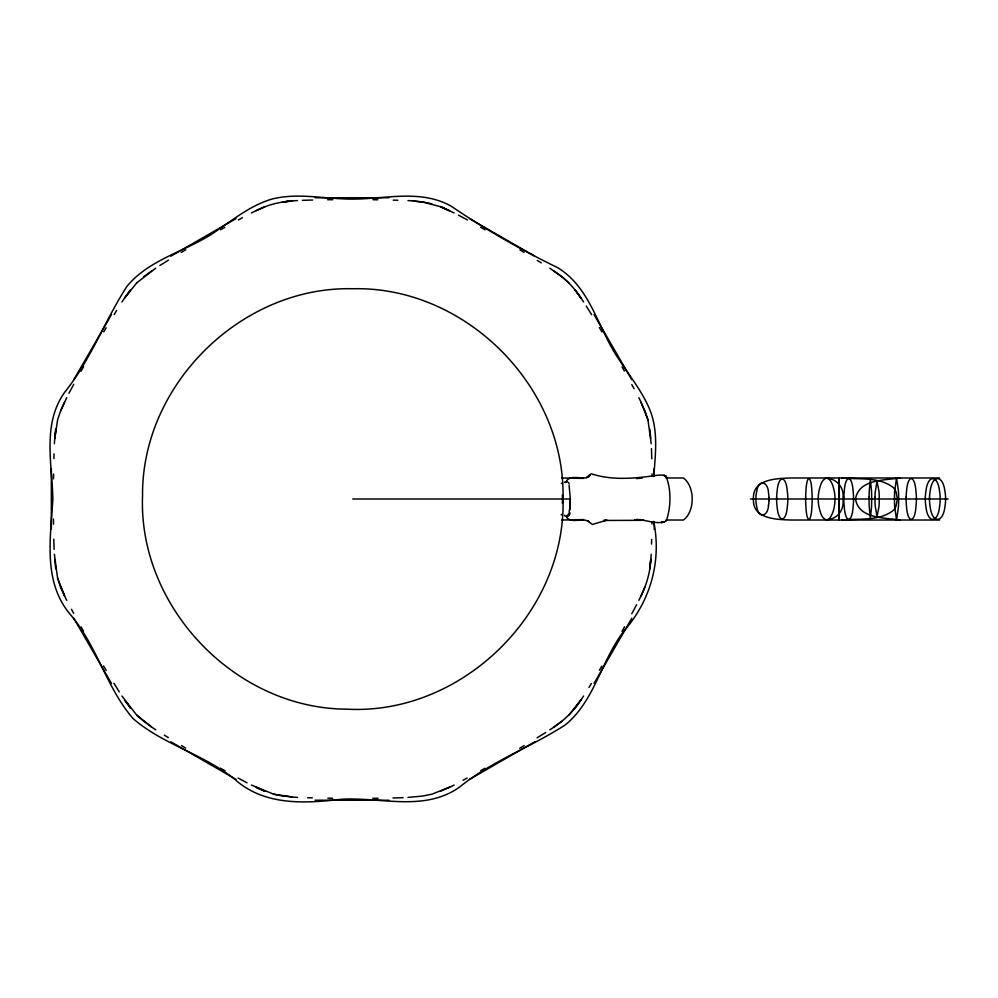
<?xml version="1.0" encoding="UTF-8"?>
<svg xmlns="http://www.w3.org/2000/svg" width="998" height="998" viewBox="0 0 998 998"><rect width="100%" height="100%" fill="white"/><g stroke="black" fill="none" stroke-linecap="round" stroke-linejoin="round"><path stroke-width="1.5" d="M51.347 468.648L51.347 529.352M654.201 529.352L654.314 522.066M53.505 478.815L53.58 474.013M651.968 523.987L652.006 521.58M53.929 458.531L54.017 453.89M651.544 544.11L651.632 539.469M768.996 500.559L768.996 497.441M54.379 443.761L54.69 438.758M650.871 559.242L651.183 554.239M653.74 476.595C655.424 454.352 658.455 430.874 649.773 409.592C641.914 390.829 628.902 374.974 617.987 357.983C597.752 327.943 590.404 287.349 557.395 267.514C520.407 249.562 484.978 229.103 450.946 206.05C417.251 187.387 378.429 201.322 342.289 198.814C319.061 197.791 295.346 193.225 272.379 198.964C253.043 204.428 236.85 216.89 220.471 227.993C191.192 250.648 150.91 257.035 126.846 286.488C104.64 320.845 90.668 360.066 64.683 392.239C42.215 423.763 52.058 463.359 52.857 499C50.649 537.897 42.702 581.56 70.097 614.257C97.043 645.519 106.287 687.659 133.133 718.647C164.121 745.494 206.262 754.738 237.524 781.671C267.115 806.022 306.71 803.315 342.289 799.186C381.386 797.153 424.699 811.898 459.529 787.098C491.715 761.112 530.924 747.14 565.28 724.922C594.746 700.858 601.133 660.589 623.787 631.297C650.559 600.584 661.686 561.5 653.74 521.405M55.713 429.103L54.803 438.571L57.585 419.909L60.566 411.001M649.835 568.897L650.746 559.429C650.234 573.85 645.556 587.697 638.82 600.359M54.753 438.621L55.813 429.24M569.883 507.77L569.87 507.895A20.709 2.932 -89.5 0 1 569.085 512.236M649.735 568.76L650.796 559.379M768.51 505.125C768.173 516.552 758.418 519.359 756.746 506.56A26.198 20.696 -90 0 1 755.973 502.106L755.973 495.894A26.198 20.696 -90 0 1 756.746 491.44C758.418 478.641 768.173 481.448 768.51 492.875A29.167 23.041 -90 0 1 768.51 505.312M64.483 402.281L60.579 410.976L66.729 397.641M641.065 595.719L644.982 586.999M73.765 384.292L68.949 393.274M631.796 613.708L636.599 604.726M73.79 379.702L111.489 314.557M631.771 618.298L594.059 683.443M81 371.194L83.57 366.665M621.991 631.335L624.548 626.806M103.692 331.885L106.162 327.768M599.399 670.232L601.856 666.115M114.196 314.52L116.591 310.553M588.957 687.447L591.352 683.48M121.968 301.957L124.75 297.778M580.811 700.222L583.581 696.043M130.476 290.106L124.875 297.691L136.689 282.908M124.937 297.678L130.451 289.969M566.427 516.353L568.012 515.417M575.073 707.894L580.686 700.309M566.577 480.674C571.891 474.262 581.622 480.063 588.67 477.007L586.412 477.58L591.19 473.726C611.811 480.662 634.915 478.529 656.385 475.385C659.541 475.198 663.233 474.349 666.04 476.345C671.429 489.706 671.03 507.683 666.165 521.131C656.297 525.447 644.908 518.735 634.678 519.858L641.252 520.307L603.603 520.457L606.946 520.145L592.35 524.474L587.984 521.043L588.895 521.642C582.146 517.164 571.929 524.025 566.577 517.326M568.872 715.092L580.611 700.322C572.952 712.547 561.974 722.203 549.823 729.8M136.676 282.896L155.725 268.2M565.866 481.897L566.627 481.635M589.02 475.934L590.155 475.011L589.107 475.859M143.737 276.671L151.471 271.094M554.077 726.906L561.837 721.317M561.138 514.906L561.862 514.519M168.5 260.154L159.83 265.53M537.061 737.846L545.719 732.47M170.808 256.187L236.039 218.624M534.741 741.813L469.509 779.376M181.312 252.432L185.803 249.787M519.758 748.213L524.237 745.568M220.62 229.74L224.812 227.394M480.737 770.606L484.928 768.26M238.397 219.947L242.464 217.714M463.097 780.286L467.151 778.053M251.421 212.948L255.9 210.728M449.649 787.272L454.14 785.052M449.437 787.26L431.872 794.183L422.678 796.055L408.02 797.402M264.707 206.935L256.062 210.715C268.861 204.029 283.183 201.085 297.529 200.598M440.842 791.065L449.499 787.285M566.827 516.328L566.951 516.29A42.989 6.624 -87.4 0 0 567.775 516.303M826.743 477.98C821.242 479.452 820.194 486.55 818.921 491.29A42.615 42.615 0 0 0 818.248 497.029L818.248 500.971A42.615 42.615 0 0 0 818.921 506.71C820.194 511.45 821.242 518.548 826.743 520.02M636.512 478.566L642.288 478.092M583.506 519.584L561.724 520.033M312.611 200.012L302.419 200.336M392.938 797.988L403.13 797.664M315.143 197.779L388.958 197.741M388.958 800.259L315.143 800.221M900.421 477.98C884.864 480.263 858.567 479.177 855.523 499C858.567 518.823 884.864 517.737 900.421 520.02M327.569 199.725L332.771 199.687M372.778 798.313L377.98 798.275M841.863 520.02C858.954 518.286 879.101 521.567 893.36 510.39A14.633 14.596 -90 0 0 896.054 506.136L897.352 499L896.054 491.864A14.633 14.596 -90 0 0 893.36 487.61C879.101 476.433 858.954 479.714 841.863 477.98M561.724 477.967L583.506 478.416M665.915 477.98L683.443 477.98C695.119 486.587 695.119 511.413 683.443 520.02L665.915 520.02M939.605 477.98L790.703 477.98C776.382 478.479 752.267 479.015 753.453 499C752.267 518.985 776.382 519.521 790.703 520.02L939.605 520.02M352.781 499L570.157 499M750.421 499L948.1 499M372.965 199.725L377.768 199.8M327.793 798.2L332.596 798.275M393.249 200.149L397.878 200.236M307.671 797.764L312.299 797.851M643.673 519.97L636.512 519.434M408.02 200.598L413.022 200.91M292.539 797.09L297.529 797.402M422.641 201.945L413.197 201.022L422.541 202.033M251.421 785.052L273.677 794.208L292.352 796.978L283.008 795.967M431.872 203.817L422.703 201.958L440.767 206.786L454.14 212.948M273.677 794.183L282.883 796.055M561.288 483.207L562.435 483.656M467.488 219.984L458.494 215.169M238.06 778.016L247.055 782.831M469.509 218.624L534.741 256.187M236.039 779.376L170.808 741.813M480.587 227.22L485.103 229.79M220.446 768.211L224.974 770.78M519.896 249.912L524.012 252.382M181.536 745.618L185.665 748.088M537.248 260.428L541.215 262.823M164.333 735.177L168.3 737.572M549.823 268.2L561.674 276.708M151.559 727.031L155.725 729.8M554.09 271.157C566.328 278.816 575.971 289.807 583.581 301.957M151.459 726.843L136.689 715.092L143.7 721.292M143.874 721.292L151.471 726.906M561.862 276.708L568.872 282.908M136.676 715.104L121.968 696.043M665.99 476.296L667.063 477.555M591.627 314.719L586.25 306.062M113.922 683.281L119.311 691.938M594.059 314.557L631.771 379.702M111.489 683.443L73.79 618.298M599.349 327.531L601.981 332.022M103.567 665.978L106.2 670.469M622.041 366.84L624.386 371.044M81.175 626.956L83.508 631.16M631.821 384.629L634.067 388.684M71.494 609.316L73.727 613.371M638.82 397.641L641.053 402.132M64.508 595.868L66.729 600.359M651.183 443.761L647.976 419.896L641.04 402.344L644.833 410.939M54.379 554.239L57.572 578.104L64.508 595.656L60.716 587.061M60.579 587.024L64.508 595.656M644.982 411.001L647.964 419.909M57.585 578.091L60.566 586.999M569.11 485.44L570.332 499A14.147 2.133 90 0 1 570.12 505.138L569.883 507.807A18.251 2.745 90 0 1 569.559 510.178M649.835 429.103L650.796 438.621M54.753 559.379L55.713 568.897M562.373 494.746L562.448 500.073A15.756 2.196 89.9 0 1 562.398 503.316M651.769 458.831L651.445 448.638M53.78 539.169L54.117 549.362M654.201 468.648L654.314 475.934M652.043 473.801L652.068 476.395M53.468 519.01L53.505 524.2M570.27 498.988A14.87 2.208 90 0 1 569.833 507.471M569.247 514.207A18.538 3.73 84.9 0 1 568.635 515.255M568.299 515.255A25.649 4.204 90 0 1 568.012 515.629M566.365 516.216A33.421 5.015 -86.3 0 1 565.404 516.053A20.197 2.907 -88.7 0 1 564.544 515.205M568.623 482.832A18.513 3.668 -85.3 0 1 569.209 483.98M567.475 481.822A36.726 5.701 87.8 0 1 567.787 482.034M564.481 482.371A22.854 3.406 87.1 0 1 565.878 482.558M568.598 513.758A24.201 3.905 -89.7 0 1 567.924 515.28M570.058 512.897A20.609 3.892 86.2 0 1 568.773 515.729M838.894 497.029L838.894 500.971A42.378 1.048 -90 0 0 838.906 506.722L839.106 520.02L839.293 506.722A42.265 1.035 -90 0 0 839.306 500.971L839.306 497.029A42.265 1.035 90 0 0 839.293 491.278L839.106 477.98L838.906 491.278A42.378 1.048 90 0 0 838.894 497.029M869.083 497.204L869.083 500.796A37.238 5.439 -90 0 0 869.183 506.048L870.306 518.199L871.479 507.708A31.986 4.678 -90 0 0 871.628 502.58L871.628 495.42A31.986 4.678 90 0 0 871.479 490.292L870.306 479.801L869.183 491.952A37.238 5.439 90 0 0 869.083 497.204M875.009 497.353L875.009 500.647A35.03 9.182 90 0 0 875.159 505.45L876.98 516.577L878.951 506.972A28.493 7.46 -90 0 0 879.213 502.281L879.213 495.719A28.493 7.46 90 0 0 878.951 491.028L876.98 481.423L875.159 492.55A35.03 9.182 -90 0 0 875.009 497.353M894.495 497.029L894.495 500.971A42.827 10.604 90 0 0 894.657 506.722L896.566 520.02L898.474 506.722A42.764 10.591 90 0 0 898.637 500.971L898.637 497.029A42.764 10.591 90 0 0 898.474 491.278L896.566 477.98L894.657 491.278A42.827 10.604 -90 0 0 894.495 497.029M805.66 497.029L805.66 500.971A42.789 16.579 90 0 0 805.922 506.722C806.658 523.538 811.149 523.538 811.885 506.722A42.789 16.579 -90 0 0 812.147 500.971L812.147 497.029A42.789 16.579 90 0 0 811.885 491.278C811.149 474.462 806.658 474.462 805.922 491.278A42.789 16.579 -90 0 0 805.66 497.029M843.859 497.029L843.859 500.971A42.976 24.888 -90 0 0 844.246 506.722C845.331 523.538 852.043 523.538 853.128 506.722A42.839 24.813 -90 0 0 853.515 500.971L853.515 497.029A42.839 24.813 -90 0 0 853.128 491.278C852.043 474.462 845.331 474.462 844.246 491.278A42.976 24.888 -90 0 0 843.859 497.029M906.122 497.029L906.122 500.971A41.816 25.05 -90 0 0 906.533 506.722C907.693 523.538 914.804 523.551 915.952 506.722A42.016 25.162 -90 0 0 916.364 500.971L916.364 497.029A42.016 25.162 90 0 0 915.952 491.278C914.804 474.449 907.693 474.462 906.533 491.278A41.816 25.05 90 0 0 906.122 497.029M776.644 497.066L776.644 500.934A41.018 27.333 -90 0 0 777.093 506.572C778.365 523.052 786.087 523.077 787.335 506.572A41.367 27.557 -90 0 0 787.784 500.934L787.784 497.066A41.367 27.557 90 0 0 787.335 491.428C786.087 474.923 778.365 474.948 777.093 491.428A41.018 27.333 90 0 0 776.644 497.066M563.022 499C566.028 613.633 461.064 715.566 346.556 709.154C235.279 708.592 138.111 606.996 142.552 495.781C141.529 384.517 241.703 285.915 352.955 288.746C465.243 286.039 565.841 386.7 563.022 499M925.333 497.029L925.333 500.971A42.44 37.35 -90 0 0 925.932 506.722C927.666 523.563 937.833 523.576 939.555 506.722A42.615 37.512 -90 0 0 940.153 500.971L940.153 497.029A42.615 37.512 -90 0 0 939.555 491.278C937.833 474.424 927.666 474.437 925.932 491.278A42.44 37.35 -90 0 0 925.333 497.029M835.002 499L834.952 500.971A42.864 42.864 0 0 1 834.278 506.71C833.829 510.926 830.087 520.183 827.255 519.684C837.908 518.898 844.408 509.479 842.911 499C844.57 488.122 837.484 479.102 826.781 478.129C831.396 479.127 833.33 486.687 834.278 491.29A42.864 42.864 0 0 1 834.952 497.029L835.002 499M929.525 497.029L929.525 500.971A43.488 42.066 90 0 0 930.161 506.722C932.032 523.613 942.985 523.551 944.919 506.722A42.789 41.392 -90 0 0 945.568 500.971L945.568 497.029A42.789 41.392 -90 0 0 944.919 491.278C942.985 474.449 932.032 474.387 930.161 491.278A43.488 42.066 -90 0 0 929.525 497.029M663.87 522.216L661.05 522.54L663.757 522.228M292.389 200.972L282.908 201.945L292.389 200.972M665.828 476.183L664.019 475.372L665.828 476.183M449.499 210.715L440.792 206.811L449.499 210.715M264.757 791.189L256.062 787.285L264.782 791.214M580.686 297.691L575.097 289.969L580.686 297.691M130.451 708.031L124.875 700.309L130.464 708.069"/></g></svg>
